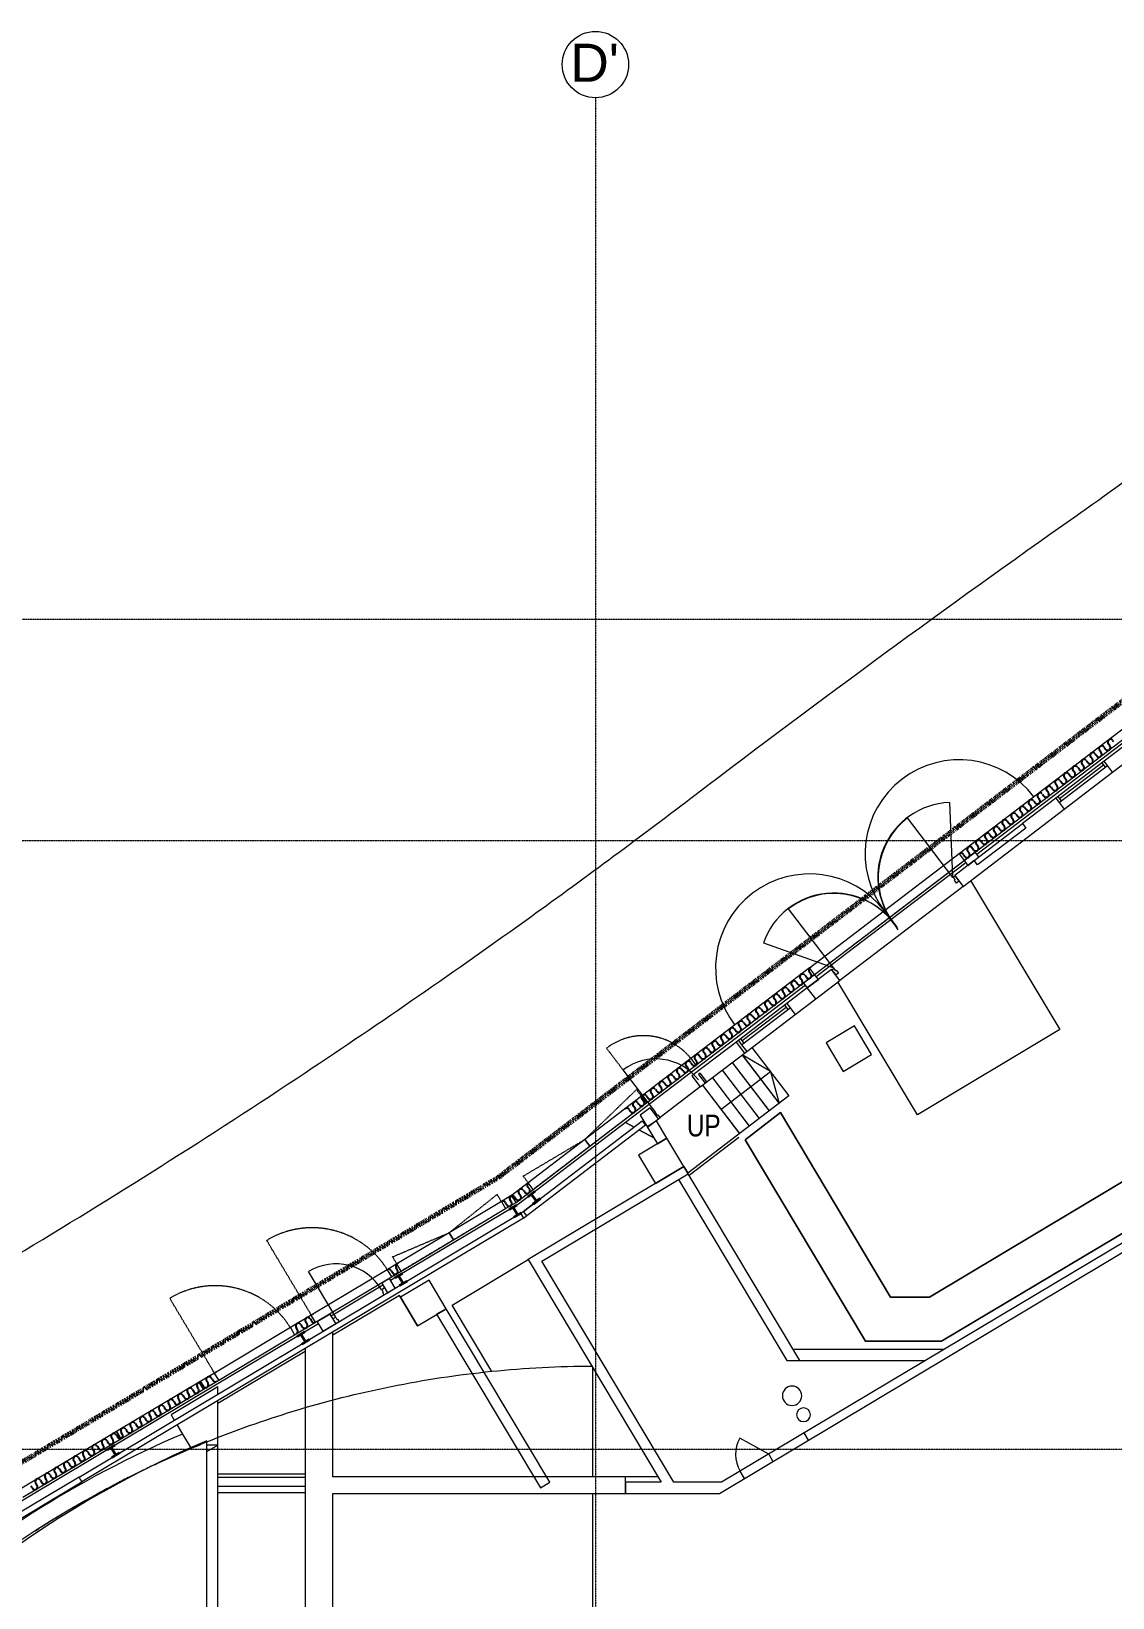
# Model space of a CAD drawing. Header units: millimetres. Extents: x -1578195 to 622687, y -255792 to 391308.
# Drawn here: x -1487453 to -1467902, y 146030 to 174346 of the extents above; entities that cross this region are included whole.
import ezdxf

# ---------------------------------------------------------------- set-up
doc = ezdxf.new("R2010")
doc.units = ezdxf.units.MM
for name, pattern in [('Double dash', [24.5, 10, -3, 2, -3, 2, -4.5]), ('Grid Line', [21, 12, -3, 3, -3]), ('Long Dash', [13.5, 9, -4.5]), ('Overhead', [1.8, 1.2, -0.6])]:
    doc.linetypes.add(name, pattern=pattern)
for name, color, linetype, lineweight in [('A-000-M_MASS', 13, 'Continuous', 5), ('A-010-M_LINE', 90, 'Continuous', 5), ('A-200-M_WALL_EXT', 113, 'Continuous', 9), ('A-200-M_WALL_INT', 2, 'Continuous', 9), ('A-215-M_CURT_PANEL', 51, 'Continuous', 5), ('A-230-M_FLOOR', 192, 'Continuous', 18), ('A-241-M_RAMP', 51, 'Continuous', 5), ('A-242-A_STAIR', 31, 'Continuous', 5), ('A-242-M_STAIR', 31, 'Continuous', 5), ('A-325-M_DOOR', 31, 'Continuous', 5), ('A-325-M_DOOR_PANEL', 31, 'Continuous', 5), ('A-325-MH_DOOR', 31, 'Long Dash', 5), ('C-910-M_SITE_BOUND', 91, 'Double dash', 70), ('S-280-M_COLUMN', 52, 'Continuous', 9), ('Z-030-M_GRID', 191, 'Continuous', 5), ('Z-033_T_GRIDREF', 31, 'Continuous', 5)]:
    doc.layers.add(name, color=color, linetype=linetype, lineweight=lineweight)
doc.styles.add('Arial_1', font='arial.ttf', dxfattribs={"height": 1.475299})
doc.styles.add('Arial_2', font='arial.ttf', dxfattribs={"height": 1.967066})

# ---------------------------------------------------------------- blocks, each defined once
blk = doc.blocks.new('0291')
at = {"layer": 'A-000-M_MASS', "color": 1}
for p, q in [((65195, 196095), (66070, 196763)), ((66131, 196683), (65256, 196016)), ((66070, 196763), (66131, 196683)), ((65256, 196016), (65195, 196095)), ((57050, 189752), (59196, 191390)), ((59257, 191310), (57110, 189672)), ((59196, 191390), (59257, 191310)), ((49014, 184950), (56997, 189720)), ((56997, 189720), (57048, 189634)), ((57110, 189672), (57050, 189752)), ((57048, 189634), (49065, 184864)), ((49065, 184864), (49014, 184950))]:
    blk.add_line(p, q, dxfattribs=at)
at = {"layer": 'A-010-M_LINE', "color": 1, "lineweight": 25}
for p, q in [((67653, 198169), (67622, 198209)), ((67702, 198269), (67717, 198250)), ((67335, 197926), (67304, 197966)), ((67384, 198027), (67399, 198007)), ((67399, 198007), (67414, 197987)), ((67494, 198048), (67463, 198087)), ((67543, 198148), (67558, 198128)), ((67558, 198128), (67573, 198108)), ((66907, 197663), (66922, 197643)), ((66922, 197643), (66937, 197623)), ((67017, 197684), (66986, 197724)), ((67066, 197784), (67081, 197764)), ((67081, 197764), (67096, 197744)), ((67176, 197805), (67145, 197845)), ((67225, 197906), (67240, 197886)), ((67240, 197886), (67255, 197866)), ((66539, 197320), (66509, 197360)), ((66589, 197420), (66604, 197400)), ((66604, 197400), (66619, 197381)), ((66698, 197441), (66668, 197481)), ((66748, 197542), (66763, 197522)), ((66763, 197522), (66778, 197502)), ((66857, 197563), (66827, 197602)), ((66221, 197077), (66191, 197117)), ((66271, 197178), (66286, 197158)), ((66286, 197158), (66301, 197138)), ((66380, 197199), (66350, 197238)), ((66430, 197299), (66445, 197279)), ((66445, 197279), (66460, 197259)), ((65794, 196814), (65809, 196794)), ((65809, 196794), (65824, 196774)), ((65903, 196835), (65873, 196875)), ((65953, 196935), (65968, 196915)), ((65968, 196915), (65983, 196895)), ((66062, 196956), (66032, 196996)), ((66112, 197056), (66127, 197037)), ((66112, 197056), (66127, 197037)), ((66127, 197037), (66142, 197017)), ((65426, 196471), (65396, 196511)), ((65475, 196571), (65491, 196551)), ((65491, 196551), (65506, 196532)), ((65585, 196592), (65555, 196632)), ((65635, 196693), (65650, 196673)), ((65650, 196673), (65665, 196653)), ((65744, 196713), (65714, 196753)), ((65108, 196228), (65078, 196268)), ((65157, 196329), (65173, 196309)), ((65173, 196309), (65188, 196289)), ((65267, 196350), (65237, 196389)), ((65316, 196450), (65332, 196430)), ((65332, 196430), (65347, 196410)), ((64998, 196207), (65014, 196188)), ((65014, 196188), (65029, 196168)), ((62087, 193924), (62057, 193963)), ((62136, 194024), (62151, 194004)), ((62151, 194004), (62166, 193984)), ((62246, 194045), (62216, 194085)), ((61769, 193681), (61739, 193721)), ((61818, 193781), (61833, 193762)), ((61833, 193762), (61848, 193742)), ((61928, 193802), (61898, 193842)), ((61977, 193903), (61992, 193883)), ((61992, 193883), (62007, 193863)), ((61341, 193418), (61356, 193398)), ((61356, 193398), (61371, 193378)), ((61451, 193439), (61420, 193478)), ((61500, 193539), (61515, 193519)), ((61515, 193519), (61530, 193499)), ((61610, 193560), (61580, 193600)), ((61659, 193660), (61674, 193640)), ((61674, 193640), (61689, 193620)), ((60974, 193075), (60943, 193114)), ((61023, 193175), (61038, 193155)), ((61038, 193155), (61053, 193135)), ((61133, 193196), (61102, 193236)), ((61182, 193296), (61197, 193276)), ((61197, 193276), (61212, 193257)), ((61292, 193317), (61261, 193357)), ((60656, 192832), (60625, 192872)), ((60705, 192932), (60720, 192913)), ((60720, 192913), (60735, 192893)), ((60815, 192953), (60784, 192993)), ((60864, 193054), (60879, 193034)), ((60879, 193034), (60894, 193014)), ((60228, 192569), (60243, 192549)), ((60243, 192549), (60258, 192529)), ((60338, 192589), (60307, 192629)), ((60387, 192690), (60402, 192670)), ((60387, 192690), (60402, 192670)), ((60402, 192670), (60417, 192650)), ((60497, 192711), (60466, 192750)), ((60546, 192811), (60561, 192791)), ((60561, 192791), (60576, 192771)), ((59861, 192226), (59830, 192265)), ((59910, 192326), (59925, 192306)), ((59925, 192306), (59940, 192286)), ((60020, 192347), (59989, 192387)), ((60069, 192447), (60084, 192427)), ((60084, 192427), (60099, 192407)), ((60179, 192468), (60148, 192508)), ((59543, 191983), (59512, 192023)), ((59592, 192083), (59607, 192063)), ((59607, 192063), (59622, 192044)), ((59702, 192104), (59671, 192144)), ((59751, 192205), (59766, 192185)), ((59766, 192185), (59781, 192165)), ((59115, 191719), (59130, 191700)), ((59130, 191700), (59145, 191680)), ((59225, 191740), (59194, 191780)), ((59274, 191841), (59289, 191821)), ((59289, 191821), (59304, 191801)), ((59384, 191862), (59353, 191901)), ((59433, 191962), (59448, 191942)), ((59448, 191942), (59463, 191922)), ((58956, 191598), (58971, 191578)), ((58971, 191578), (58986, 191558)), ((59066, 191619), (59035, 191659)), ((56886, 190017), (56901, 189997)), ((56901, 189997), (56916, 189977)), ((56995, 190037), (56965, 190077)), ((57045, 190138), (57060, 190118)), ((57060, 190118), (57075, 190098)), ((57155, 190159), (57124, 190198)), ((56719, 189915), (56732, 189893)), ((56732, 189893), (56745, 189872)), ((56831, 189923), (56805, 189966)), ((54659, 188684), (54672, 188662)), ((54672, 188662), (54685, 188641)), ((54771, 188692), (54745, 188735)), ((53136, 187716), (53110, 187759)), ((53196, 187810), (53209, 187789)), ((53209, 187789), (53222, 187767)), ((52964, 187613), (52939, 187656)), ((53024, 187707), (53037, 187686)), ((53037, 187686), (53050, 187664)), ((51233, 186637), (51246, 186616)), ((51233, 186637), (51246, 186616)), ((51246, 186616), (51259, 186594)), ((51345, 186646), (51319, 186689)), ((51405, 186740), (51418, 186718)), ((51418, 186718), (51431, 186697)), ((50718, 186330), (50731, 186308)), ((50830, 186338), (50804, 186381)), ((50890, 186432), (50903, 186411)), ((50903, 186411), (50916, 186389)), ((51002, 186440), (50976, 186483)), ((51062, 186535), (51075, 186513)), ((51075, 186513), (51087, 186492)), ((51173, 186543), (51148, 186586)), ((50315, 186030), (50289, 186073)), ((50375, 186124), (50388, 186103)), ((50388, 186103), (50401, 186081)), ((50486, 186133), (50461, 186176)), ((50547, 186227), (50559, 186205)), ((50559, 186205), (50572, 186184)), ((50658, 186235), (50633, 186278)), ((50731, 186308), (50744, 186287)), ((49800, 185722), (49774, 185765)), ((49860, 185817), (49873, 185795)), ((49873, 185795), (49886, 185774)), ((49971, 185825), (49946, 185868)), ((50032, 185919), (50044, 185898)), ((50044, 185898), (50057, 185876)), ((50143, 185928), (50117, 185970)), ((50203, 186022), (50216, 186000)), ((50216, 186000), (50229, 185979)), ((49345, 185509), (49358, 185487)), ((49358, 185487), (49371, 185466)), ((49456, 185517), (49431, 185560)), ((49517, 185611), (49529, 185590)), ((49529, 185590), (49542, 185569)), ((49628, 185620), (49602, 185663)), ((49688, 185714), (49701, 185693)), ((49701, 185693), (49714, 185671)), ((48830, 185201), (48843, 185180)), ((48941, 185209), (48916, 185252)), ((49001, 185304), (49014, 185282)), ((49014, 185282), (49027, 185261)), ((49113, 185312), (49087, 185355)), ((49173, 185406), (49186, 185385)), ((49173, 185406), (49186, 185385)), ((49186, 185385), (49199, 185363)), ((49285, 185415), (49259, 185458)), ((48426, 184902), (48401, 184945)), ((48486, 184996), (48499, 184974)), ((48499, 184974), (48512, 184953)), ((48598, 185004), (48572, 185047)), ((48658, 185099), (48671, 185077)), ((48671, 185077), (48684, 185056)), ((48770, 185107), (48744, 185150)), ((48843, 185180), (48855, 185158)), ((48143, 184791), (48156, 184769)), ((48156, 184769), (48169, 184748)), ((48255, 184799), (48229, 184842)), ((48315, 184893), (48328, 184872)), ((48328, 184872), (48340, 184850))]:
    blk.add_line(p, q, dxfattribs=at)
at = {"layer": 'A-010-M_LINE', "color": 1, "lineweight": 9}
for p, q in [((67548, 197890), (66673, 197223)), ((66733, 197145), (67608, 197812)), ((67608, 197812), (67548, 197890)), ((66673, 197223), (66733, 197145)), ((61808, 193511), (60934, 192843)), ((60993, 192765), (61868, 193432)), ((60934, 192843), (60993, 192765)), ((51325, 175653), (51325, 185588))]:
    blk.add_line(p, q, dxfattribs=at)
at = {"layer": 'A-010-M_LINE', "color": 1}
for p, q in [((67538, 197820), (66743, 197214)), ((66825, 197024), (67700, 197692)), ((67508, 197860), (67568, 197782)), ((67700, 197692), (67608, 197812)), ((64749, 197144), (64804, 195797)), ((66713, 197253), (66773, 197175)), ((66733, 197145), (66825, 197024)), ((61387, 194610), (62658, 194159)), ((62181, 193795), (61808, 193511)), ((62332, 193596), (62181, 193795)), ((61799, 193441), (61004, 192834)), ((61768, 193480), (61828, 193402)), ((61808, 193511), (61960, 193312)), ((61960, 193312), (62332, 193596)), ((61085, 192645), (61960, 193312)), ((60973, 192874), (61033, 192796)), ((60993, 192765), (61085, 192645)), ((60944, 191091), (60044, 190404))]:
    blk.add_line(p, q, dxfattribs=at)
at = {"layer": 'A-010-M_LINE', "color": 1, "lineweight": 25}
for centre, start, end in [((67662, 198239), 37.3352, 217.3352), ((67185, 197875), 37.3352, 217.3352), ((67295, 197896), 217.3352, 37.3352), ((67344, 197997), 37.3352, 217.3352), ((67454, 198017), 217.3352, 37.3352), ((67503, 198118), 37.3352, 217.3352), ((67613, 198139), 217.3352, 37.3352), ((66867, 197633), 37.3352, 217.3352), ((66977, 197654), 217.3352, 37.3352), ((67026, 197754), 37.3352, 217.3352), ((67136, 197775), 217.3352, 37.3352), ((66549, 197390), 37.3352, 217.3352), ((66659, 197411), 217.3352, 37.3352), ((66708, 197511), 37.3352, 217.3352), ((66818, 197532), 217.3352, 37.3352), ((66072, 197026), 37.3352, 217.3352), ((66182, 197047), 217.3352, 37.3352), ((66231, 197147), 37.3352, 217.3352), ((66341, 197168), 217.3352, 37.3352), ((66390, 197269), 37.3352, 217.3352), ((66500, 197290), 217.3352, 37.3352), ((65754, 196784), 37.3352, 217.3352), ((65864, 196804), 217.3352, 37.3352), ((65913, 196905), 37.3352, 217.3352), ((66023, 196926), 217.3352, 37.3352), ((65436, 196541), 37.3352, 217.3352), ((65546, 196562), 217.3352, 37.3352), ((65595, 196662), 37.3352, 217.3352), ((65705, 196683), 217.3352, 37.3352), ((64959, 196177), 37.3352, 127.3352), ((65069, 196198), 217.3352, 37.3352), ((65118, 196298), 37.3352, 217.3352), ((65228, 196319), 217.3352, 37.3352), ((65277, 196420), 37.3352, 217.3352), ((65387, 196441), 217.3352, 37.3352), ((62096, 193994), 37.3352, 217.3352), ((62206, 194015), 217.3352, 37.3352), ((62255, 194115), 127.3352, 217.3352), ((61619, 193630), 37.3352, 217.3352), ((61729, 193651), 217.3352, 37.3352), ((61778, 193751), 37.3352, 217.3352), ((61888, 193772), 217.3352, 37.3352), ((61937, 193872), 37.3352, 217.3352), ((62047, 193893), 217.3352, 37.3352), ((61301, 193387), 37.3352, 217.3352), ((61411, 193408), 217.3352, 37.3352), ((61460, 193509), 37.3352, 217.3352), ((61570, 193529), 217.3352, 37.3352), ((60983, 193145), 37.3352, 217.3352), ((61093, 193166), 217.3352, 37.3352), ((61142, 193266), 37.3352, 217.3352), ((61252, 193287), 217.3352, 37.3352), ((60506, 192781), 37.3352, 217.3352), ((60616, 192802), 217.3352, 37.3352), ((60665, 192902), 37.3352, 217.3352), ((60775, 192923), 217.3352, 37.3352), ((60824, 193023), 37.3352, 217.3352), ((60934, 193044), 217.3352, 37.3352), ((60188, 192538), 37.3352, 217.3352), ((60298, 192559), 217.3352, 37.3352), ((60347, 192660), 37.3352, 217.3352), ((60457, 192680), 217.3352, 37.3352), ((59870, 192296), 37.3352, 217.3352), ((59980, 192317), 217.3352, 37.3352), ((60029, 192417), 37.3352, 217.3352), ((60139, 192438), 217.3352, 37.3352), ((59393, 191932), 37.3352, 217.3352), ((59503, 191953), 217.3352, 37.3352), ((59552, 192053), 37.3352, 217.3352), ((59662, 192074), 217.3352, 37.3352), ((59711, 192174), 37.3352, 217.3352), ((59821, 192195), 217.3352, 37.3352), ((59075, 191689), 37.3352, 217.3352), ((59185, 191710), 217.3352, 37.3352), ((59234, 191810), 37.3352, 217.3352), ((59344, 191831), 217.3352, 37.3352), ((58916, 191568), 37.3352, 128.6288), ((59026, 191589), 217.3352, 37.3352), ((56848, 189992), 119.4299, 210.8592), ((56846, 189986), 37.3352, 116.254), ((56956, 190007), 217.3352, 37.3352), ((57005, 190108), 37.3352, 217.3352), ((57115, 190128), 217.3352, 37.3352), ((57164, 190229), 122.4926, 217.3352), ((56677, 189889), 30.8592, 128.2643), ((56788, 189897), 210.8592, 30.8592), ((54616, 188658), 30.8592, 128.2643), ((54728, 188666), 210.8592, 30.8592), ((54788, 188761), 119.4299, 210.8592), ((52981, 187682), 30.8592, 210.8592), ((53153, 187784), 30.8592, 210.8592), ((53265, 187793), 210.8592, 291.8056), ((52921, 187588), 305.3817, 30.8592), ((53093, 187690), 210.8592, 30.8592), ((51190, 186612), 30.8592, 210.8592), ((51302, 186620), 210.8592, 30.8592), ((51362, 186714), 30.8592, 210.8592), ((51474, 186723), 210.8592, 305.3817), ((50675, 186304), 30.8592, 210.8592), ((50787, 186312), 210.8592, 30.8592), ((50847, 186406), 30.8592, 210.8592), ((50959, 186415), 210.8592, 30.8592), ((51019, 186509), 30.8592, 210.8592), ((51130, 186517), 210.8592, 30.8592), ((50160, 185996), 30.8592, 210.8592), ((50332, 186099), 30.8592, 210.8592), ((50444, 186107), 210.8592, 30.8592), ((50504, 186201), 30.8592, 210.8592), ((50615, 186210), 210.8592, 30.8592), ((49817, 185791), 30.8592, 210.8592), ((49928, 185799), 210.8592, 30.8592), ((49989, 185894), 30.8592, 210.8592), ((50100, 185902), 210.8592, 30.8592), ((50272, 186005), 210.8592, 30.8592), ((49302, 185483), 30.8592, 210.8592), ((49413, 185492), 210.8592, 30.8592), ((49474, 185586), 30.8592, 210.8592), ((49585, 185594), 210.8592, 30.8592), ((49645, 185688), 30.8592, 210.8592), ((49757, 185697), 210.8592, 30.8592), ((48787, 185175), 30.8592, 210.8592), ((48898, 185184), 210.8592, 30.8592), ((48959, 185278), 30.8592, 210.8592), ((49070, 185286), 210.8592, 30.8592), ((49130, 185381), 30.8592, 210.8592), ((49242, 185389), 210.8592, 30.8592), ((48272, 184868), 30.8592, 210.8592), ((48383, 184876), 210.8592, 30.8592), ((48444, 184970), 30.8592, 210.8592), ((48555, 184979), 210.8592, 30.8592), ((48615, 185073), 30.8592, 210.8592), ((48727, 185081), 210.8592, 30.8592), ((48212, 184773), 210.8592, 30.8592)]:
    blk.add_arc(centre, 50, start, end, dxfattribs=at)
at = {"layer": 'A-010-M_LINE', "color": 1}
for centre, radius, start, end in [((64926, 196217), 1701, 37.3443, 217.3443), ((64804, 195797), 1349, 92.3434, 222.3434), ((62222, 194153), 1701, 37.3443, 217.3443), ((62658, 194159), 1349, 30.4706, 160.4706), ((58350, 168927), 18100, 112.8377, 180)]:
    blk.add_arc(centre, radius, start, end, dxfattribs=at)
at = {"layer": 'A-010-M_LINE', "color": 1, "lineweight": 9}
blk.add_arc((58350, 168257), 18700, 112.0656, 180, dxfattribs=at)
at = {"layer": 'A-200-M_WALL_EXT', "color": 1, "lineweight": 13}
for p, q in [((68048, 198272), (67548, 197890)), ((67700, 197692), (68200, 198074)), ((66673, 197223), (66070, 196763)), ((64996, 195629), (66825, 197024)), ((65195, 196095), (64845, 195828)), ((64845, 195828), (64996, 195629)), ((62619, 194129), (62181, 193795)), ((62770, 193930), (62619, 194129)), ((62332, 193596), (62770, 193930)), ((60934, 192843), (60094, 192203)), ((60246, 192004), (61085, 192645)), ((60094, 192203), (60246, 192004)), ((59339, 191627), (59161, 191491)), ((59161, 191491), (59291, 191275)), ((59291, 191275), (59491, 191428)), ((59491, 191428), (59339, 191627)), ((53601, 184956), (53601, 187574)), ((53101, 187275), (53101, 173556)), ((58895, 184956), (53601, 184956)), ((58895, 184656), (58895, 184956)), ((53601, 177284), (53601, 184656)), ((53601, 184656), (58895, 184656))]:
    blk.add_line(p, q, dxfattribs=at)
for radius, start, end in [(19000, 113.143, 122.415), (18700, 113.0184, 113.3004), (18700, 113.9051, 114.7195), (18700, 116.7494, 117.5739), (18700, 115.3295, 116.1429), (18700, 118.1664, 119.0215), (18700, 119.5817, 120.5171), (19000, 122.415, 172.0245), (18700, 120.9958, 122.415)]:
    blk.add_arc((58350, 168257), radius, start, end, dxfattribs=at)
at = {"layer": 'A-200-M_WALL_INT', "color": 1}
for p, q in [((65215, 196247), (65017, 196096)), ((65281, 196161), (65215, 196247)), ((65017, 196096), (65083, 196009)), ((65083, 196009), (65195, 196095)), ((60590, 184656), (76264, 194022)), ((76187, 194150), (60632, 184856)), ((62313, 194034), (62114, 193882)), ((62380, 193947), (62313, 194034)), ((62114, 193882), (62181, 193795)), ((62181, 193795), (62380, 193947)), ((60934, 192843), (60893, 192813)), ((60893, 192813), (61045, 192614)), ((61045, 192614), (61085, 192645)), ((60243, 192254), (60211, 192230)), ((60211, 192230), (60333, 192071)), ((60365, 192095), (60243, 192254)), ((60333, 192071), (60365, 192095)), ((59456, 191388), (59285, 191285)), ((59285, 191285), (59469, 190976)), ((59641, 191079), (59456, 191388)), ((59469, 190976), (59641, 191079)), ((59948, 190563), (57132, 188881)), ((60025, 190434), (59948, 190563)), ((57381, 188854), (60026, 190435)), ((59854, 190332), (61812, 187056)), ((62045, 187056), (60026, 190435)), ((57044, 189748), (56997, 189720)), ((57353, 189984), (57044, 189748)), ((57048, 189634), (57100, 189665)), ((57100, 189665), (57110, 189673)), ((57132, 188881), (59537, 184856)), ((59770, 184856), (57381, 188854)), ((54625, 188539), (54485, 188455)), ((54485, 188455), (54588, 188283)), ((54588, 188283), (54728, 188367)), ((54728, 188367), (54625, 188539)), ((53551, 187897), (53320, 187759)), ((53320, 187759), (53423, 187587)), ((53654, 187725), (53551, 187897)), ((55650, 187995), (55479, 187893)), ((55479, 187893), (57354, 184754)), ((57526, 184856), (55650, 187995)), ((53423, 187587), (53654, 187725)), ((64649, 187256), (61925, 187256)), ((61812, 187056), (64314, 187056)), ((51525, 185529), (51325, 185529)), ((51525, 175379), (51525, 185529)), ((62203, 185620), (62126, 185749)), ((61482, 185364), (61559, 185235)), ((49014, 184950), (45535, 182871)), ((61044, 184928), (60967, 185056)), ((45586, 182785), (49065, 184864)), ((57354, 184754), (57526, 184856)), ((59537, 184856), (58895, 184856)), ((58895, 184856), (58895, 184656)), ((58895, 184656), (60590, 184656)), ((60632, 184856), (59770, 184856))]:
    blk.add_line(p, q, dxfattribs=at)
at = {"layer": 'A-215-M_CURT_PANEL', "color": 1, "lineweight": 9}
for p, q in [((71604, 201310), (64927, 196216)), ((65018, 196097), (71695, 201191)), ((64927, 196216), (65018, 196097)), ((62222, 194154), (60077, 192517)), ((60168, 192397), (62313, 194034)), ((62313, 194034), (62222, 194154)), ((60077, 192517), (60168, 192397)), ((59202, 191849), (59182, 191834)), ((59182, 191834), (59273, 191715)), ((59293, 191730), (59202, 191849)), ((59273, 191715), (59293, 191730)), ((56838, 190044), (56649, 189932)), ((57134, 190271), (56824, 190035)), ((56824, 190035), (56915, 189916)), ((56915, 189916), (56838, 190044)), ((56915, 189916), (57225, 190152)), ((57225, 190152), (57134, 190271)), ((56649, 189932), (56726, 189803)), ((56726, 189803), (56915, 189916)), ((54760, 188803), (54587, 188699)), ((54587, 188699), (54664, 188570)), ((54664, 188570), (54837, 188674)), ((54837, 188674), (54760, 188803)), ((53213, 187879), (52834, 187652)), ((52911, 187523), (53290, 187750)), ((53290, 187750), (53213, 187879)), ((52834, 187652), (52911, 187523)), ((51184, 186666), (49690, 185774)), ((51461, 186832), (51184, 186666)), ((51261, 186537), (51184, 186666)), ((51184, 186666), (51261, 186537)), ((51261, 186537), (51538, 186703)), ((51538, 186703), (51461, 186832)), ((49767, 185645), (51261, 186537)), ((49690, 185774), (47917, 184714)), ((49690, 185774), (49767, 185645)), ((49767, 185645), (49690, 185774)), ((47994, 184585), (49767, 185645))]:
    blk.add_line(p, q, dxfattribs=at)
at = {"layer": 'A-230-M_FLOOR', "color": 1}
for p, q in [((69507, 199460), (65245, 196208)), ((65046, 196057), (62892, 194413)), ((65133, 195733), (66745, 193041)), ((64996, 195629), (62770, 193930)), ((62892, 194413), (62343, 193994)), ((62145, 193842), (56961, 189887)), ((64171, 191500), (62735, 193903)), ((66745, 193041), (64171, 191500)), ((61180, 192717), (61847, 191843)), ((73466, 192699), (64608, 187406)), ((64608, 187406), (73466, 192699)), ((60246, 192004), (59522, 191452)), ((61847, 191843), (60018, 190447)), ((61056, 191050), (61696, 191539)), ((61696, 191539), (61056, 191050)), ((61696, 191539), (63687, 188206)), ((63687, 188206), (61696, 191539)), ((59048, 191277), (58893, 191362)), ((58893, 191362), (59048, 191277)), ((59407, 191081), (59144, 191224)), ((59144, 191224), (59407, 191081)), ((59451, 191397), (59456, 191388)), ((63233, 187406), (61056, 191050)), ((61056, 191050), (63233, 187406)), ((59949, 190564), (60018, 190447)), ((64387, 188206), (68552, 190695)), ((68552, 190695), (64387, 188206)), ((60018, 190447), (60026, 190435)), ((56961, 189887), (54755, 188569)), ((55760, 188060), (57132, 188881)), ((54506, 188420), (53572, 187862)), ((54755, 188569), (54646, 188504)), ((54805, 188236), (53601, 187516)), ((55134, 187686), (54805, 188236)), ((56476, 186862), (55760, 188060)), ((63687, 188206), (64387, 188206)), ((64387, 188206), (63687, 188206)), ((53341, 187724), (51513, 186632)), ((53101, 187219), (51525, 186278)), ((64608, 187406), (63233, 187406)), ((63233, 187406), (64608, 187406)), ((51513, 186632), (41450, 180619)), ((51525, 184951), (53101, 184951)), ((59477, 184956), (58895, 184956)), ((48175, 184303), (48162, 184325))]:
    blk.add_line(p, q, dxfattribs=at)
for centre, radius, start, end in [((61905, 186421), 175, 0, 180), ((61905, 186421), 175, 180, 0), ((62111, 186078), 125, 0, 180), ((62111, 186078), 125, 180, 0)]:
    blk.add_arc(centre, radius, start, end, dxfattribs=at)
for points in [[(67019, 202312), (68154, 203110), (69264, 203943), (70348, 204808)], [(60170, 197295), (62421, 199011), (64705, 200684), (67019, 202312)], [(57180, 195081), (58187, 195806), (59184, 196544), (60170, 197295)], [(53101, 192260), (54478, 193175), (55838, 194116), (57180, 195081)], [(47859, 188948), (49632, 190012), (51379, 191116), (53101, 192260)]]:
    blk.add_open_spline(points, degree=3, dxfattribs=at)
at = {"layer": 'A-241-M_RAMP', "color": 1, "lineweight": 9}
for p, q in [((58300, 184956), (58300, 186926)), ((58300, 178457), (58300, 184656))]:
    blk.add_line(p, q, dxfattribs=at)
for points, knots in [([(51324, 185587), (51835, 185794), (52932, 186183), (54653, 186619), (56468, 186892), (57689, 186956), (58300, 186957)], [1.185614, 1.185614, 1.185614, 1.185614, 1.2740996, 1.3721072, 1.4701149, 1.5681225, 1.5681225, 1.5681225, 1.5681225]), ([(51087, 185489), (51111, 185499), (51153, 185517), (51195, 185534), (51213, 185542)], [1.171893142, 1.171893142, 1.171893142, 1.171893142, 1.176091895, 1.179185691, 1.179185691, 1.179185691, 1.179185691])]:
    blk.add_open_spline(points, degree=3, knots=knots, dxfattribs=at)
for points in [[(50384, 185175), (50397, 185182), (50411, 185188), (50424, 185195)], [(49649, 184809), (49683, 184827), (49718, 184845), (49752, 184863)], [(48906, 184397), (48947, 184421), (48988, 184445), (49028, 184468)], [(48227, 183980), (48250, 183995), (48272, 184009), (48295, 184024)]]:
    blk.add_open_spline(points, degree=3, dxfattribs=at)
at = {"layer": 'A-242-A_STAIR', "color": 1}
for p, q in [((61514, 192280), (61001, 192581)), ((61335, 192143), (61514, 192280)), ((61514, 192280), (61669, 191706)), ((60977, 191870), (61156, 192007)), ((61156, 192007), (61335, 192143)), ((60619, 191598), (60798, 191734)), ((60798, 191734), (60977, 191870))]:
    blk.add_line(p, q, dxfattribs=at)
at = {"layer": 'A-242-M_STAIR', "color": 1, "linetype": 'Overhead'}
for p, q in [((61001, 192581), (61669, 191706)), ((60644, 192308), (61311, 191433)), ((60822, 192444), (61490, 191570)), ((60286, 192035), (60953, 191160)), ((60465, 192171), (61132, 191297)), ((51525, 184671), (53101, 184671))]:
    blk.add_line(p, q, dxfattribs=at)
at = {"layer": 'A-242-M_STAIR', "color": 1}
for p, q in [((61001, 192581), (61669, 191706)), ((61180, 192717), (61847, 191843)), ((60644, 192308), (61311, 191433)), ((60822, 192444), (61490, 191570)), ((60286, 192035), (60953, 191160)), ((60465, 192171), (61132, 191297)), ((51525, 184671), (53101, 184671))]:
    blk.add_line(p, q, dxfattribs=at)
at = {"layer": 'A-242-M_STAIR', "color": 1, "lineweight": 9}
for p, q in [((53101, 185006), (51525, 185006)), ((53101, 184781), (51525, 184781))]:
    blk.add_line(p, q, dxfattribs=at)
at = {"layer": 'A-325-M_DOOR', "color": 1}
for p, q in [((64814, 195792), (63994, 196866)), ((62663, 194150), (61843, 195225)), ((59441, 191541), (58853, 192312)), ((59202, 191849), (59242, 191880)), ((57043, 190391), (57035, 190384)), ((54683, 188932), (54675, 188927)), ((53657, 187843), (53163, 188669)), ((53213, 187879), (53256, 187904)), ((51461, 186832), (51504, 186857))]:
    blk.add_line(p, q, dxfattribs=at)
at = {"layer": 'A-325-M_DOOR', "color": 1, "lineweight": 9}
for p, q in [((64818, 195795), (64850, 195819)), ((64851, 195751), (64818, 195795)), ((64839, 195742), (64851, 195751)), ((64879, 195690), (64839, 195742)), ((64850, 195819), (64922, 195724)), ((64922, 195724), (64879, 195690)), ((62627, 194123), (62659, 194147)), ((62700, 194028), (62627, 194123)), ((62659, 194147), (62692, 194103)), ((62692, 194103), (62704, 194113)), ((62743, 194061), (62700, 194028)), ((62704, 194113), (62743, 194061)), ((60077, 192517), (59202, 191849)), ((59293, 191730), (60168, 192397)), ((59437, 191538), (59418, 191524)), ((59477, 191486), (59437, 191538)), ((59488, 191496), (59477, 191486)), ((59522, 191452), (59488, 191496)), ((59491, 191428), (59522, 191452)), ((54587, 188699), (53213, 187879)), ((53290, 187750), (54664, 188570)), ((54537, 188369), (54485, 188338)), ((54485, 188338), (54512, 188293)), ((54512, 188293), (54499, 188285)), ((54499, 188285), (54523, 188245)), ((54523, 188245), (54588, 188283)), ((53654, 187842), (53603, 187811)), ((53681, 187796), (53654, 187842)), ((53654, 187725), (53718, 187764)), ((53694, 187804), (53681, 187796)), ((53718, 187764), (53694, 187804)), ((52834, 187652), (51461, 186832)), ((51538, 186703), (52911, 187523)), ((61482, 185364), (60958, 185656))]:
    blk.add_line(p, q, dxfattribs=at)
at = {"layer": 'A-325-M_DOOR', "color": 1}
for centre, radius, start, end in [((64814, 195792), 1352, 127.3443, 217.3443), ((62663, 194150), 1352, 37.3443, 127.3443), ((59441, 191541), 970, 37.3443, 127.3443), ((53657, 187843), 962, 30.8592, 120.8592), ((61482, 185364), 600, 150.8592, 210.8592)]:
    blk.add_arc(centre, radius, start, end, dxfattribs=at)
at = {"layer": 'A-325-M_DOOR_PANEL', "color": 1, "lineweight": 9}
for p, q in [((64926, 196217), (63574, 195185)), ((63665, 195066), (65017, 196097)), ((63574, 195185), (62222, 194153)), ((63665, 195066), (63574, 195185)), ((63574, 195185), (63665, 195066)), ((62313, 194034), (63665, 195066)), ((59182, 191834), (58158, 191053)), ((58249, 190934), (59273, 191715)), ((58158, 191053), (57134, 190271)), ((57225, 190152), (58249, 190934)), ((58249, 190934), (58158, 191053)), ((58158, 191053), (58249, 190934)), ((56649, 189932), (55705, 189367)), ((55782, 189238), (56726, 189803)), ((55705, 189367), (54760, 188803)), ((54837, 188674), (55782, 189238)), ((55782, 189238), (55705, 189367)), ((55705, 189367), (55782, 189238))]:
    blk.add_line(p, q, dxfattribs=at)
at = {"layer": 'A-325-M_DOOR_PANEL', "color": 1}
for p, q in [((64926, 196217), (64895, 196193)), ((62222, 194153), (62253, 194177)), ((59182, 191834), (59151, 191811)), ((59293, 191730), (59333, 191761)), ((57134, 190271), (57165, 190295)), ((56649, 189932), (56616, 189912)), ((54760, 188803), (54794, 188823)), ((53290, 187750), (53333, 187775)), ((51538, 186703), (51581, 186728))]:
    blk.add_line(p, q, dxfattribs=at)
at = {"layer": 'A-325-MH_DOOR', "color": 1}
for p, q in [((65017, 196097), (63665, 195066)), ((63665, 195066), (62313, 194034)), ((58551, 192703), (58590, 192733)), ((59202, 191849), (58551, 192703)), ((58158, 191053), (59091, 191954)), ((59273, 191715), (58249, 190934)), ((59099, 191960), (59091, 191954)), ((59182, 191834), (59091, 191954)), ((57043, 190391), (58158, 191053)), ((58249, 190934), (57225, 190152)), ((57134, 190271), (57043, 190391)), ((55705, 189367), (56572, 190060)), ((56581, 190065), (56572, 190060)), ((56649, 189932), (56572, 190060)), ((56726, 189803), (55782, 189238)), ((52406, 189230), (52449, 189255)), ((53213, 187879), (52406, 189230)), ((54683, 188932), (55705, 189367)), ((55782, 189238), (54837, 188674)), ((54760, 188803), (54683, 188932)), ((50654, 188183), (50697, 188208)), ((51461, 186832), (50654, 188183))]:
    blk.add_line(p, q, dxfattribs=at)
for centre, radius, start, end in [((59218, 191831), 1099, 38.6131, 124.7876), ((53227, 187858), 1599, 31.7313, 119.102), ((51474, 186811), 1599, 31.7313, 119.102)]:
    blk.add_arc(centre, radius, start, end, dxfattribs=at)
at = {"layer": 'C-910-M_SITE_BOUND', "color": 1}
for p, q in [((75361, 204681), (56581, 190357)), ((56581, 190357), (-9024, 151156))]:
    blk.add_line(p, q, dxfattribs=at)
at = {"layer": 'S-280-M_COLUMN', "color": 1, "lineweight": 13}
for p, q in [((63036, 193107), (62521, 192799)), ((63344, 192592), (63036, 193107)), ((62521, 192799), (62829, 192284)), ((62829, 192284), (63344, 192592)), ((59641, 191079), (59126, 190771)), ((59949, 190564), (59641, 191079)), ((59126, 190771), (59434, 190256)), ((59434, 190256), (59949, 190564)), ((55343, 188510), (54828, 188202)), ((55650, 187995), (55343, 188510)), ((54828, 188202), (55135, 187687)), ((55135, 187687), (55650, 187995)), ((51525, 186581), (50676, 186074)), ((51525, 186451), (51525, 186581)), ((51525, 185530), (51525, 186334)), ((50676, 186074), (50734, 185978)), ((50785, 185892), (50883, 185728)), ((50883, 185728), (51038, 185468)), ((51325, 185411), (51525, 185530))]:
    blk.add_line(p, q, dxfattribs=at)
at = {"layer": 'S-280-M_COLUMN', "color": 1, "lineweight": 40}
for p, q in [((57126, 190014), (57255, 190113)), ((57190, 190064), (57289, 189935)), ((56792, 189786), (56931, 189869)), ((56861, 189827), (56944, 189688)), ((56875, 189647), (57014, 189730)), ((57224, 189886), (57353, 189984)), ((54723, 188550), (54862, 188633)), ((54792, 188591), (54875, 188452)), ((54806, 188411), (54945, 188494)), ((52956, 187494), (53096, 187578)), ((53026, 187536), (53109, 187397)), ((53040, 187355), (53179, 187438)), ((49523, 185443), (49662, 185526)), ((49592, 185484), (49676, 185345)), ((49606, 185304), (49745, 185387))]:
    blk.add_line(p, q, dxfattribs=at)
at = {"layer": 'Z-030-M_GRID', "color": 1, "linetype": 'Grid Line'}
for p, q in [((58350, 209886), (58350, 140118)), ((132980, 200456), (-14408, 200456)), ((-14408, 196456), (132980, 196456)), ((-14408, 185456), (132980, 185456))]:
    blk.add_line(p, q, dxfattribs=at)
at = {"layer": 'Z-033_T_GRIDREF', "color": 1}
blk.add_circle((58350, 210486), 600, dxfattribs=at)
at = {"layer": 'A-242-A_STAIR', "color": 1, "style": 'Arial_1', "width": 0.8}
blk.add_text('UP', height=393.4, dxfattribs=at).set_placement((60003, 191109))
at = {"layer": 'Z-033_T_GRIDREF', "color": 1, "style": 'Arial_2'}
blk.add_text("D'", height=688.5, dxfattribs=at).set_placement((57897, 210174))

msp = doc.modelspace()

# ---------------------------------------------------------------- block references
msp.add_blockref('0291', (-1535603.6, -36740.4))

doc.saveas('drawing.dxf')
